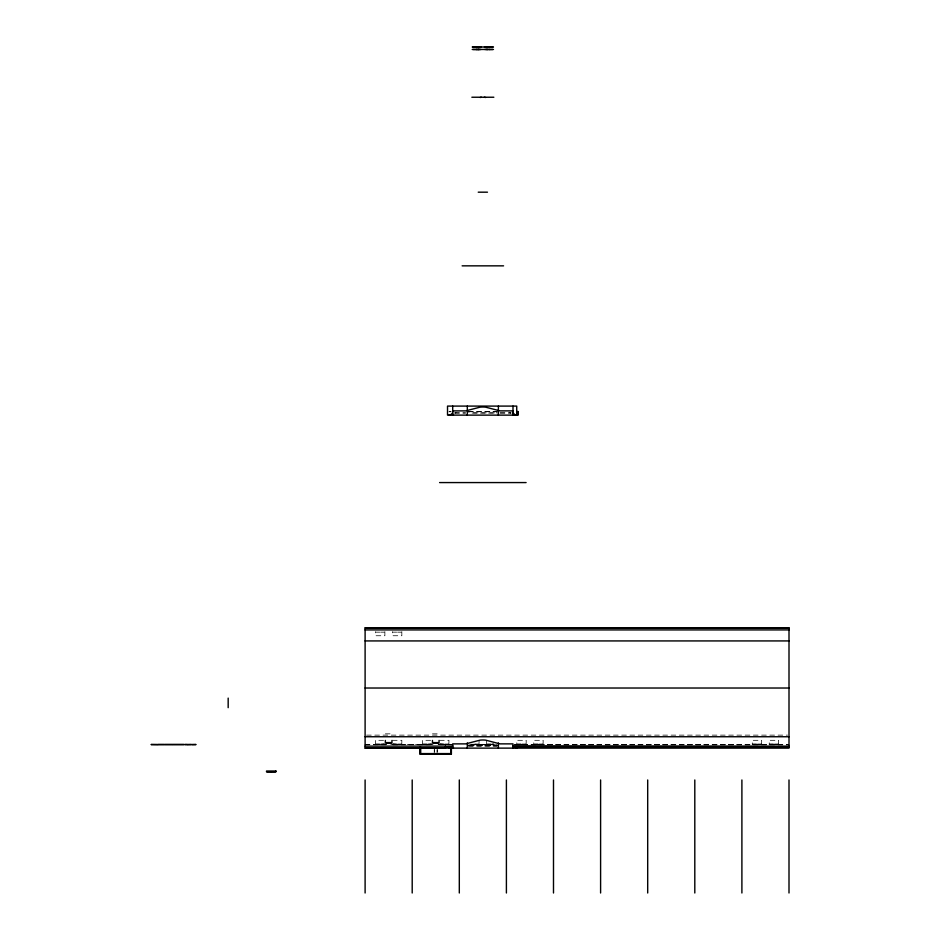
<?xml version="1.0" encoding="UTF-8"?>
<svg xmlns="http://www.w3.org/2000/svg" width="940" height="940" viewBox="0 0 940 940"><rect width="100%" height="100%" fill="white"/><g stroke="black" fill="none" stroke-linecap="round" stroke-linejoin="round"><path stroke-width="0.7" stroke-dasharray="4.7 3.53" d="M469.001 411.744L468.849 412.543M455.959 412.543L455.16 413.06M473.654 744.574L480.88 744.539M488.777 744.609L486.309 744.562L492.219 744.727M492.337 744.562L489.341 744.609M486.485 744.539L484.864 744.539M449.085 411.555L451 411.555M468.238 411.555L497.554 411.555M449.085 411.744L451 411.744M468.719 411.744L497.119 411.744M454.69 412.872L465.535 412.872M473.325 412.872L497.237 412.872M500.174 412.872L511.007 412.872M454.69 413.06L465.535 413.06M472.103 413.06L497.319 413.06M500.174 413.06L511.184 413.06M376.035 632.162L379.701 632.162M380.641 632.162L384.319 632.162M392.99 632.162L396.656 632.162M397.596 632.162L401.274 632.162M385.353 733.846L391.945 733.846M432.459 733.846L439.051 733.846M366.565 735.127L787.532 735.127M383.544 740.309L375.471 740.309L375.518 744.821M392.427 740.309L401.838 740.309L401.791 744.821M430.637 740.309L422.565 740.309L422.612 744.821M439.521 740.309L448.944 740.309L448.897 744.821M384.319 743.881L380.641 744.257M392.99 743.881L396.656 744.257M431.425 743.881L427.747 744.257M440.085 743.881L443.762 744.257M493.547 743.881L491.796 744.257M376.035 744.116L379.701 744.116M380.641 744.116L384.319 744.116M392.99 744.116L396.656 744.116M397.596 744.116L401.274 744.116M423.129 744.116L426.807 744.116M427.747 744.116L431.425 744.116M440.085 744.116L443.762 744.116M444.702 744.116L448.38 744.116M474.841 744.116L478.519 744.116M487.19 744.116L490.856 744.116M491.796 744.116L493.547 744.116M517.329 744.116L521.007 744.116M521.947 744.116L525.613 744.116M534.284 744.116L537.962 744.116M538.902 744.116L542.568 744.116M752.823 744.116L756.5 744.116M757.44 744.116L761.118 744.116M769.778 744.116L773.456 744.116M774.395 744.116L778.073 744.116M375.471 744.257L384.883 744.257M392.427 744.257L401.838 744.257M422.565 744.257L431.989 744.257M439.521 744.257L448.944 744.257M470.964 744.257L479.083 744.257M486.615 744.257L494.699 744.257M516.765 744.257L526.188 744.257M533.72 744.257L543.144 744.257M752.259 744.257L761.682 744.257M769.214 744.257L778.637 744.257M365.108 744.539L386.528 744.539M392.427 744.445L433.399 744.539M438.111 744.539L451.858 744.539M471.011 744.445L495.568 744.539M514.697 744.539L789.001 744.539M365.108 744.633L386.528 744.633M390.77 744.633L433.023 744.727M438.581 744.633L451.647 744.633M472.938 744.727L495.639 744.727M514.697 744.727L789.001 744.68M365.108 744.821L386.011 744.821M392.967 744.915L433.117 744.821M439.908 744.821L451.647 744.821M468.355 745.009L497.342 745.009M514.709 744.915L787.532 744.915M469.248 745.209L497.107 745.209M469.248 745.491L497.107 745.491M469.248 745.749L497.107 745.749M468.473 745.866L497.237 745.866M468.379 746.055L497.319 746.055M479.212 744.539L473.572 744.633M509.75 412.543L510.549 413.06M496.966 412.719L496.696 411.744M496.966 745.714L496.72 745.02M778.59 744.821L778.637 740.309L769.214 740.309L769.261 744.821M778.073 744.257L774.395 744.257M773.456 744.257L769.778 744.257M761.635 744.821L761.682 740.309L752.259 740.309L752.306 744.821M761.118 744.257L757.44 744.257M756.5 744.257L752.823 744.257M543.097 744.821L543.144 740.309L533.72 740.309L533.767 744.821M542.568 744.257L538.902 744.257M537.962 744.257L534.284 744.257M526.141 744.821L526.188 740.309L516.765 740.309L516.812 744.821M525.613 744.257L521.947 744.257M521.007 744.257L517.329 744.257M490.856 744.257L487.19 744.257M486.615 740.309L486.662 744.821M479.083 740.309L479.036 744.821M478.519 744.257L474.841 744.257M448.38 744.257L444.702 744.257M437.264 749.556L437.264 751.953M437.077 749.556L437.077 751.953M434.433 749.556L434.433 751.953M434.245 749.556L434.245 751.953M426.807 744.257L423.129 744.257M401.838 631.598L401.838 635.745L392.427 635.745L392.427 631.598M401.274 744.257L397.596 744.257M384.883 631.598L384.883 635.745L375.471 635.745L375.471 631.598M379.701 744.257L376.035 744.257"/><path stroke-width="1.41" d="M452.704 412.789L450.895 414.646L448.968 415.128M448.968 748.123L450.895 747.629L452.704 745.784M512.993 748.123L512.993 743.881L499.974 743.869L485.616 740.144A11.221 5.017 0 0 0 480.082 740.144L465.653 743.881L452.704 743.881L452.704 748.123M492.819 47L484.817 47M492.819 49.468L484.817 49.456M472.985 47.012L481.257 47M478.084 49.515L480.951 49.456M479.001 47L478.061 47.012M479.001 49.456L472.985 49.468M486.779 47.047L487.625 47.059M487.625 49.515L486.485 49.456M480.751 47L479.212 47M472.221 47L477.497 47.059M472.221 49.456L477.497 49.526M478.742 49.468L479.212 49.456M489.341 49.526L493.477 49.456M476.228 47L489.47 47M476.228 49.456L489.47 49.456M471.856 97.231L493.841 97.231M480.187 97.513L481.304 97.231M485.522 97.513L484.406 97.231M478.237 192.183L487.472 192.183M462.128 265.844L503.57 265.844M452.704 410.897L465.723 410.874L480.082 407.161A11.221 5.017 0 0 1 485.616 407.161L499.974 410.874L512.993 410.897M516.612 411.555L518.175 411.555L518.175 415.128L447.522 415.128L447.522 406.092L516.73 406.092L516.73 415.128L514.803 414.646L512.993 412.789M516.612 411.744L518.175 411.744M516.659 412.872L518.175 412.872M516.659 413.06L518.175 413.06M516.659 413.623L518.175 413.623M453.303 414.376L453.456 415.128M516.695 414.376L518.175 414.376M439.591 482.572L526.106 482.572M365.108 627.92L789.001 627.92M365.108 629.918L789.001 629.918M365.108 640.927L789.001 640.927M365.108 688.021L789.001 688.021M365.108 736.749L789.001 736.749M386.211 742.612L390.37 742.612M390.652 742.612L391.263 742.612M433.14 742.612L433.751 742.612M434.033 742.612L438.204 742.612M157.779 744.633L151.023 744.539L196.061 744.539L192.207 744.633M187.53 744.633L191.337 744.539M365.108 746.125L452.645 746.125M512.993 745.784L789.001 746.125M445.642 747.183L451.752 747.37M453.303 747.37L453.456 748.123M512.829 747.37L513.957 747.37M513.029 746.078L514.204 747.183L789.001 747.183M365.108 748.123L789.001 748.123L789.001 627.814L365.108 627.814L365.108 748.228L445.454 748.228L445.454 746.125M420.215 753.962L451.294 753.962M484.453 47L486.485 47.047M488.201 47.059L493.477 47M516.73 748.123L514.204 747.183M789.001 779.965L789.001 893M741.895 779.965L741.895 893M694.801 779.965L694.801 893M647.695 779.965L647.695 893M600.601 779.965L600.601 893M553.495 779.965L553.495 893M512.993 406.092L512.993 415.128M506.402 779.965L506.402 893M498.388 406.092L498.388 415.128M498.388 742.976L498.388 748.123M467.309 406.092L467.309 415.128M467.309 742.976L467.309 748.123M459.308 779.965L459.308 893M452.704 406.092L452.704 415.128M451.388 747.547L451.388 754.127M451.294 747.23L451.2 754.127M451.106 747.183L451.106 753.774L420.403 753.774L420.403 747.183M450.918 747.124L450.918 753.586L420.591 753.586L420.591 747.124M439.051 740.438L439.051 743.082L432.459 743.082L432.459 740.438M437.264 753.281L437.264 754.127M437.077 753.281L437.077 754.127M434.433 753.281L434.433 754.127M434.245 753.281L434.245 754.127M420.215 747.23L420.309 754.127M420.121 747.547L420.121 754.127M412.202 779.965L412.202 893M391.945 740.438L391.945 743.082L385.353 743.082L385.353 740.438M365.108 779.965L365.108 893M275.608 771.775L271.472 771.775M270.99 771.775L266.854 771.775M228.173 698.103L228.173 707.679M187.236 744.539L184.957 744.539M183.793 744.539L172.502 744.539M172.149 744.539L165.005 744.539M164.5 744.539L158.155 744.539M275.937 771.023L266.525 771.023L266.525 771.775L275.937 771.775L275.937 771.023"/></g></svg>
